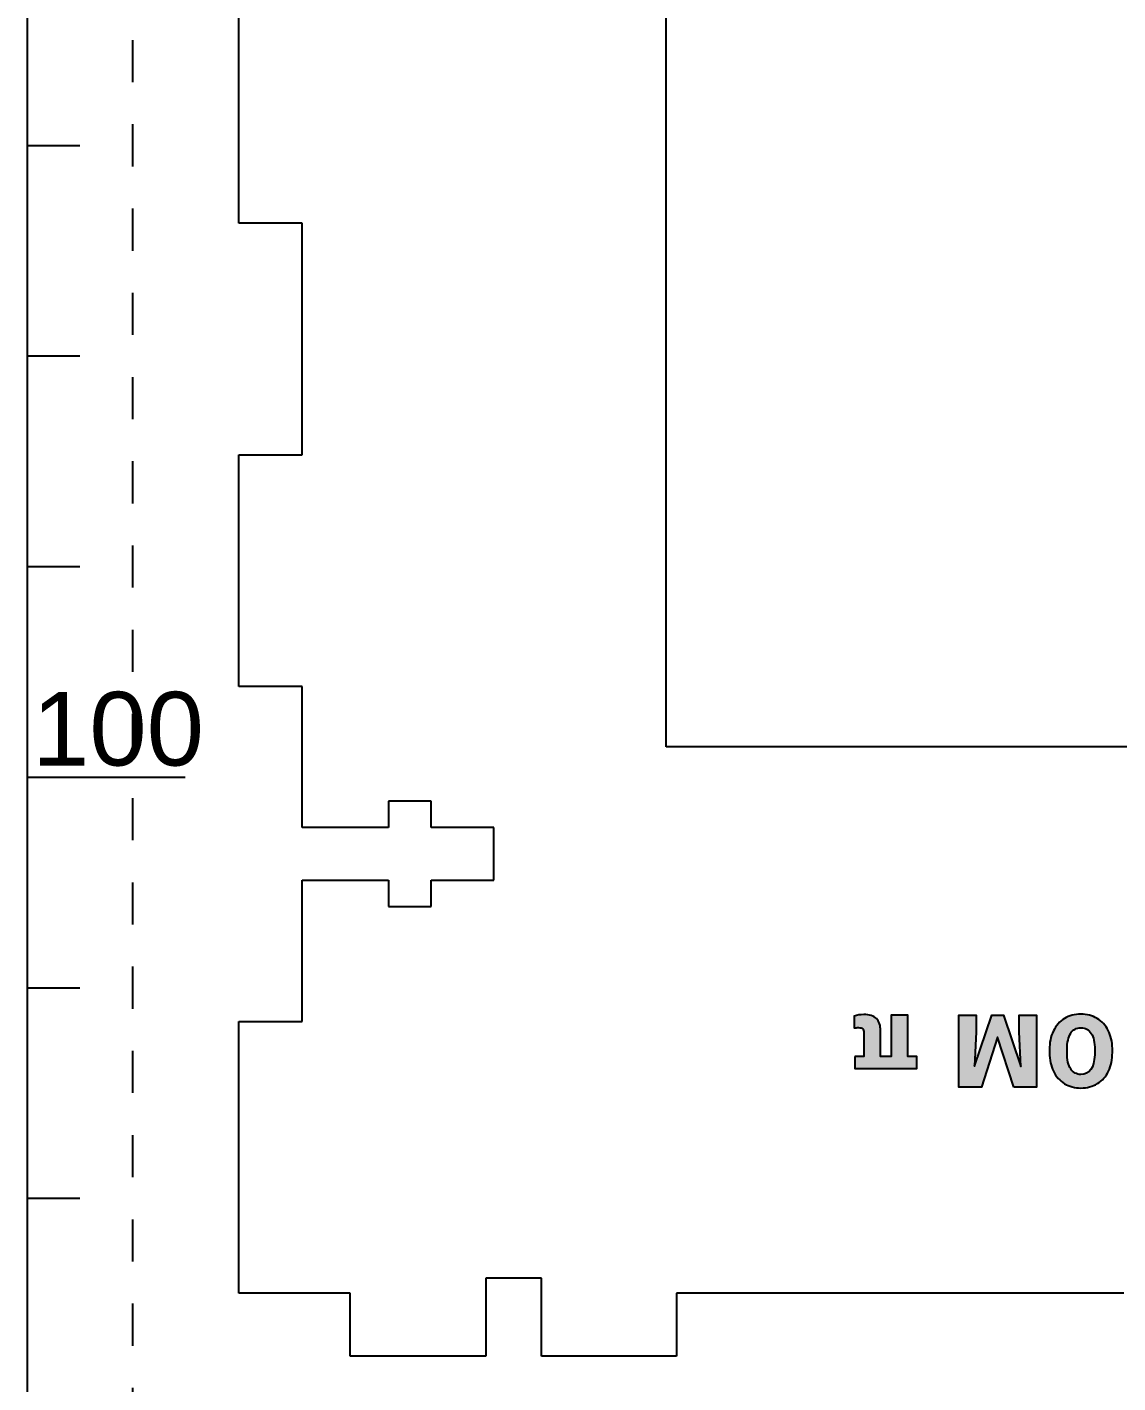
# Model space of a CAD drawing. Header units: millimetres. Extents: x 0 to 730, y -431 to 0.
# Drawn here: x 0 to 51.8, y -128.8 to -64.4 of the extents above; entities that cross this region are included whole.
import ezdxf

# ---------------------------------------------------------------- set-up
doc = ezdxf.new("R2010")
doc.units = ezdxf.units.MM
doc.header["$MEASUREMENT"] = 0
doc.linetypes.add('Hidden', pattern=[4, 2, -2])
for name, color, linetype, true_color in [('Laser$Cut Perimeter', 157, 'Continuous', 0x336699), ('Laser$Etch', 178, 'Continuous', 0x000000), ('LaserBed', 7, 'Continuous', 0xffffff), ('LaserBed$Guides', 7, 'Hidden', 0xffffff), ('LaserBed$Scale', 7, 'Continuous', 0xffffff)]:
    doc.layers.add(name, color=color, linetype=linetype, true_color=true_color)

msp = doc.modelspace()

# ---------------------------------------------------------------- hatches: boundary and pattern name
at = {"layer": 'Laser$Etch', "true_color": 0xffffff, "extrusion": (0, 0, -1)}
msp.add_hatch(color=7, dxfattribs=at).paths.add_polyline_path([(-39.286, -113.273), (-39.718, -113.273), (-39.718, -113.273), (-39.718, -112.152), (-39.718, -112.134), (-39.717, -112.117), (-39.716, -112.101), (-39.715, -112.086), (-39.713, -112.071), (-39.712, -112.064), (-39.711, -112.057), (-39.71, -112.05), (-39.708, -112.043), (-39.707, -112.037), (-39.705, -112.03), (-39.703, -112.024), (-39.702, -112.018), (-39.7, -112.012), (-39.698, -112.007), (-39.696, -112.001), (-39.694, -111.996), (-39.691, -111.991), (-39.689, -111.986), (-39.687, -111.981), (-39.684, -111.976), (-39.681, -111.972), (-39.679, -111.968), (-39.677, -111.966), (-39.676, -111.964), (-39.674, -111.962), (-39.673, -111.96), (-39.671, -111.958), (-39.67, -111.956), (-39.668, -111.954), (-39.666, -111.952), (-39.665, -111.951), (-39.663, -111.949), (-39.661, -111.947), (-39.66, -111.945), (-39.658, -111.944), (-39.656, -111.942), (-39.654, -111.941), (-39.652, -111.939), (-39.65, -111.938), (-39.648, -111.936), (-39.646, -111.935), (-39.643, -111.933), (-39.641, -111.932), (-39.639, -111.93), (-39.637, -111.929), (-39.634, -111.928), (-39.629, -111.925), (-39.624, -111.923), (-39.619, -111.92), (-39.613, -111.918), (-39.608, -111.916), (-39.602, -111.914), (-39.596, -111.912), (-39.59, -111.91), (-39.583, -111.908), (-39.576, -111.907), (-39.57, -111.905), (-39.562, -111.904), (-39.555, -111.903), (-39.548, -111.902), (-39.532, -111.9), (-39.516, -111.898), (-39.499, -111.897), (-39.481, -111.896), (-39.462, -111.896), (-39.406, -111.897), (-39.38, -111.898), (-39.355, -111.9), (-39.331, -111.902), (-39.308, -111.904), (-39.286, -111.907), (-39.265, -111.91), (-39.265, -111.91), (-39.265, -111.345), (-39.292, -111.337), (-39.319, -111.329), (-39.346, -111.322), (-39.373, -111.315), (-39.401, -111.309), (-39.428, -111.303), (-39.456, -111.298), (-39.484, -111.294), (-39.511, -111.29), (-39.54, -111.286), (-39.568, -111.284), (-39.596, -111.281), (-39.625, -111.279), (-39.653, -111.278), (-39.682, -111.277), (-39.711, -111.277), (-39.761, -111.278), (-39.81, -111.28), (-39.857, -111.284), (-39.879, -111.286), (-39.902, -111.289), (-39.924, -111.292), (-39.945, -111.296), (-39.966, -111.3), (-39.987, -111.304), (-40.007, -111.309), (-40.027, -111.314), (-40.047, -111.319), (-40.066, -111.325), (-40.085, -111.331), (-40.103, -111.338), (-40.121, -111.345), (-40.138, -111.352), (-40.155, -111.36), (-40.172, -111.368), (-40.188, -111.377), (-40.204, -111.386), (-40.219, -111.395), (-40.234, -111.405), (-40.248, -111.415), (-40.263, -111.425), (-40.276, -111.436), (-40.29, -111.447), (-40.302, -111.458), (-40.315, -111.47), (-40.327, -111.483), (-40.339, -111.495), (-40.35, -111.508), (-40.361, -111.522), (-40.371, -111.536), (-40.381, -111.55), (-40.391, -111.564), (-40.401, -111.579), (-40.41, -111.595), (-40.418, -111.61), (-40.426, -111.627), (-40.434, -111.643), (-40.442, -111.66), (-40.449, -111.677), (-40.455, -111.695), (-40.462, -111.713), (-40.468, -111.731), (-40.473, -111.75), (-40.478, -111.769), (-40.483, -111.789), (-40.488, -111.809), (-40.492, -111.829), (-40.495, -111.85), (-40.499, -111.871), (-40.501, -111.892), (-40.504, -111.914), (-40.506, -111.936), (-40.508, -111.959), (-40.51, -112.005), (-40.511, -112.053), (-40.511, -112.053), (-40.511, -113.273), (-40.511, -113.273), (-41.02, -113.273), (-41.02, -113.273), (-41.02, -111.303), (-41.02, -111.303), (-41.81, -111.303), (-41.81, -111.303), (-41.81, -113.273), (-41.81, -113.273), (-42.237, -113.273), (-42.237, -113.273), (-42.237, -113.84), (-42.237, -113.84), (-39.286, -113.84), (-39.286, -113.84)], flags=0)
at = {"layer": 'Laser$Etch', "true_color": 0xffffff}
msp.add_hatch(color=7, dxfattribs=at).paths.add_polyline_path([(46.829, -114.717), (46.067, -112.342), (45.307, -114.717), (44.223, -114.717), (44.223, -111.303), (45.049, -111.303), (45.049, -112.1), (44.969, -113.732), (45.794, -111.303), (46.339, -111.303), (47.166, -113.735), (47.087, -112.1), (47.087, -111.303), (47.91, -111.303), (47.91, -114.717)], flags=0)
at = {"layer": 'Laser$Etch', "true_color": 0xffffff, "extrusion": (0, 0, -1)}
h = msp.add_hatch(color=7, dxfattribs=at)
h.paths.add_polyline_path([(-48.527, -112.94), (-48.527, -112.878), (-48.529, -112.817), (-48.533, -112.756), (-48.538, -112.697), (-48.545, -112.639), (-48.553, -112.581), (-48.562, -112.525), (-48.573, -112.469), (-48.585, -112.414), (-48.599, -112.36), (-48.614, -112.307), (-48.631, -112.255), (-48.649, -112.204), (-48.668, -112.153), (-48.689, -112.104), (-48.712, -112.055), (-48.736, -112.008), (-48.761, -111.962), (-48.787, -111.918), (-48.814, -111.874), (-48.828, -111.853), (-48.843, -111.832), (-48.858, -111.812), (-48.873, -111.792), (-48.888, -111.772), (-48.904, -111.753), (-48.92, -111.734), (-48.936, -111.715), (-48.953, -111.697), (-48.97, -111.679), (-48.987, -111.661), (-49.004, -111.644), (-49.022, -111.627), (-49.04, -111.61), (-49.059, -111.594), (-49.077, -111.578), (-49.096, -111.563), (-49.116, -111.547), (-49.135, -111.532), (-49.155, -111.518), (-49.176, -111.504), (-49.196, -111.49), (-49.217, -111.476), (-49.238, -111.463), (-49.26, -111.451), (-49.281, -111.438), (-49.303, -111.426), (-49.325, -111.415), (-49.347, -111.404), (-49.37, -111.393), (-49.392, -111.382), (-49.415, -111.372), (-49.438, -111.363), (-49.461, -111.354), (-49.484, -111.345), (-49.508, -111.337), (-49.531, -111.329), (-49.555, -111.321), (-49.579, -111.314), (-49.603, -111.308), (-49.652, -111.295), (-49.702, -111.285), (-49.752, -111.276), (-49.804, -111.269), (-49.856, -111.263), (-49.908, -111.259), (-49.962, -111.257), (-50.016, -111.256), (-50.07, -111.257), (-50.123, -111.259), (-50.176, -111.263), (-50.228, -111.268), (-50.279, -111.275), (-50.329, -111.284), (-50.379, -111.294), (-50.427, -111.306), (-50.475, -111.319), (-50.523, -111.334), (-50.546, -111.342), (-50.569, -111.351), (-50.592, -111.359), (-50.615, -111.369), (-50.637, -111.378), (-50.66, -111.388), (-50.682, -111.398), (-50.704, -111.409), (-50.726, -111.42), (-50.747, -111.432), (-50.769, -111.444), (-50.79, -111.456), (-50.811, -111.469), (-50.831, -111.482), (-50.852, -111.495), (-50.872, -111.509), (-50.892, -111.523), (-50.911, -111.538), (-50.93, -111.552), (-50.949, -111.567), (-50.968, -111.583), (-50.986, -111.598), (-51.004, -111.614), (-51.022, -111.631), (-51.04, -111.648), (-51.057, -111.665), (-51.074, -111.682), (-51.09, -111.7), (-51.107, -111.718), (-51.123, -111.736), (-51.138, -111.755), (-51.154, -111.774), (-51.169, -111.794), (-51.184, -111.813), (-51.213, -111.854), (-51.24, -111.896), (-51.267, -111.939), (-51.292, -111.984), (-51.316, -112.03), (-51.339, -112.077), (-51.361, -112.125), (-51.381, -112.173), (-51.399, -112.223), (-51.417, -112.274), (-51.433, -112.325), (-51.447, -112.377), (-51.46, -112.43), (-51.472, -112.484), (-51.482, -112.539), (-51.491, -112.595), (-51.499, -112.651), (-51.505, -112.708), (-51.509, -112.767), (-51.513, -112.826), (-51.514, -112.886), (-51.514, -112.886), (-51.514, -113.078), (-51.514, -113.14), (-51.512, -113.202), (-51.508, -113.262), (-51.503, -113.322), (-51.496, -113.38), (-51.489, -113.438), (-51.479, -113.495), (-51.468, -113.55), (-51.456, -113.605), (-51.442, -113.659), (-51.427, -113.712), (-51.411, -113.764), (-51.393, -113.815), (-51.373, -113.866), (-51.353, -113.915), (-51.33, -113.963), (-51.307, -114.011), (-51.282, -114.057), (-51.256, -114.101), (-51.242, -114.123), (-51.228, -114.144), (-51.214, -114.165), (-51.2, -114.186), (-51.185, -114.206), (-51.17, -114.226), (-51.154, -114.246), (-51.139, -114.266), (-51.123, -114.285), (-51.106, -114.303), (-51.09, -114.322), (-51.073, -114.34), (-51.056, -114.357), (-51.038, -114.375), (-51.02, -114.391), (-51.002, -114.408), (-50.983, -114.424), (-50.965, -114.44), (-50.945, -114.456), (-50.926, -114.471), (-50.906, -114.486), (-50.886, -114.501), (-50.866, -114.515), (-50.845, -114.529), (-50.824, -114.542), (-50.803, -114.556), (-50.759, -114.581), (-50.737, -114.593), (-50.715, -114.605), (-50.693, -114.616), (-50.67, -114.627), (-50.648, -114.637), (-50.625, -114.647), (-50.602, -114.657), (-50.579, -114.666), (-50.555, -114.674), (-50.532, -114.683), (-50.508, -114.691), (-50.484, -114.698), (-50.46, -114.705), (-50.435, -114.712), (-50.386, -114.724), (-50.336, -114.735), (-50.285, -114.744), (-50.234, -114.751), (-50.182, -114.757), (-50.129, -114.761), (-50.075, -114.764), (-50.02, -114.764), (-49.967, -114.764), (-49.913, -114.761), (-49.861, -114.757), (-49.809, -114.751), (-49.759, -114.744), (-49.708, -114.735), (-49.659, -114.725), (-49.61, -114.713), (-49.586, -114.706), (-49.562, -114.699), (-49.538, -114.692), (-49.515, -114.684), (-49.491, -114.675), (-49.468, -114.667), (-49.445, -114.658), (-49.422, -114.648), (-49.4, -114.638), (-49.377, -114.628), (-49.355, -114.617), (-49.333, -114.606), (-49.311, -114.595), (-49.289, -114.583), (-49.268, -114.571), (-49.247, -114.558), (-49.225, -114.545), (-49.205, -114.531), (-49.184, -114.518), (-49.164, -114.504), (-49.144, -114.489), (-49.124, -114.474), (-49.105, -114.459), (-49.086, -114.444), (-49.067, -114.428), (-49.049, -114.412), (-49.031, -114.396), (-49.013, -114.379), (-48.995, -114.362), (-48.978, -114.344), (-48.961, -114.326), (-48.944, -114.308), (-48.928, -114.289), (-48.912, -114.271), (-48.896, -114.251), (-48.881, -114.232), (-48.865, -114.212), (-48.85, -114.192), (-48.822, -114.15), (-48.794, -114.107), (-48.767, -114.063), (-48.742, -114.017), (-48.718, -113.97), (-48.695, -113.922), (-48.673, -113.873), (-48.653, -113.824), (-48.635, -113.773), (-48.618, -113.721), (-48.602, -113.669), (-48.588, -113.616), (-48.575, -113.561), (-48.564, -113.506), (-48.555, -113.451), (-48.546, -113.394), (-48.539, -113.336), (-48.534, -113.278), (-48.53, -113.218), (-48.528, -113.158), (-48.527, -113.097), (-48.527, -113.097)], flags=0)
h.paths.add_polyline_path([(-49.364, -113.083), (-49.364, -113.145), (-49.366, -113.206), (-49.37, -113.265), (-49.374, -113.322), (-49.38, -113.377), (-49.388, -113.43), (-49.396, -113.481), (-49.406, -113.53), (-49.412, -113.554), (-49.418, -113.578), (-49.424, -113.601), (-49.43, -113.623), (-49.437, -113.645), (-49.444, -113.667), (-49.452, -113.688), (-49.459, -113.708), (-49.468, -113.728), (-49.476, -113.748), (-49.485, -113.767), (-49.494, -113.786), (-49.503, -113.804), (-49.513, -113.822), (-49.523, -113.839), (-49.534, -113.856), (-49.545, -113.872), (-49.556, -113.887), (-49.567, -113.903), (-49.579, -113.917), (-49.591, -113.932), (-49.603, -113.945), (-49.615, -113.958), (-49.628, -113.971), (-49.641, -113.983), (-49.654, -113.995), (-49.668, -114.006), (-49.682, -114.016), (-49.696, -114.026), (-49.711, -114.036), (-49.725, -114.045), (-49.74, -114.053), (-49.756, -114.061), (-49.771, -114.069), (-49.787, -114.076), (-49.804, -114.082), (-49.82, -114.088), (-49.837, -114.094), (-49.854, -114.098), (-49.871, -114.103), (-49.889, -114.107), (-49.907, -114.11), (-49.925, -114.113), (-49.944, -114.115), (-49.962, -114.117), (-49.981, -114.118), (-50.001, -114.119), (-50.02, -114.119), (-50.04, -114.119), (-50.059, -114.118), (-50.077, -114.117), (-50.096, -114.116), (-50.114, -114.114), (-50.131, -114.111), (-50.149, -114.108), (-50.166, -114.105), (-50.183, -114.101), (-50.2, -114.097), (-50.216, -114.092), (-50.232, -114.087), (-50.248, -114.081), (-50.263, -114.075), (-50.279, -114.068), (-50.294, -114.061), (-50.308, -114.054), (-50.323, -114.046), (-50.337, -114.038), (-50.35, -114.029), (-50.364, -114.019), (-50.377, -114.01), (-50.39, -113.999), (-50.403, -113.989), (-50.415, -113.978), (-50.427, -113.966), (-50.439, -113.954), (-50.45, -113.942), (-50.462, -113.929), (-50.473, -113.915), (-50.483, -113.901), (-50.494, -113.887), (-50.504, -113.872), (-50.514, -113.857), (-50.523, -113.842), (-50.532, -113.825), (-50.541, -113.809), (-50.55, -113.792), (-50.558, -113.774), (-50.566, -113.757), (-50.574, -113.738), (-50.582, -113.719), (-50.589, -113.7), (-50.596, -113.68), (-50.602, -113.66), (-50.609, -113.64), (-50.615, -113.618), (-50.621, -113.597), (-50.631, -113.553), (-50.641, -113.506), (-50.65, -113.458), (-50.657, -113.408), (-50.663, -113.357), (-50.668, -113.303), (-50.672, -113.248), (-50.675, -113.191), (-50.675, -113.191), (-50.677, -112.94), (-50.677, -112.878), (-50.675, -112.818), (-50.671, -112.76), (-50.667, -112.703), (-50.661, -112.649), (-50.654, -112.596), (-50.645, -112.545), (-50.636, -112.496), (-50.624, -112.449), (-50.618, -112.426), (-50.612, -112.403), (-50.605, -112.381), (-50.598, -112.359), (-50.591, -112.338), (-50.583, -112.317), (-50.575, -112.297), (-50.567, -112.277), (-50.559, -112.258), (-50.55, -112.239), (-50.54, -112.221), (-50.531, -112.203), (-50.521, -112.185), (-50.511, -112.168), (-50.5, -112.151), (-50.489, -112.135), (-50.478, -112.12), (-50.467, -112.105), (-50.455, -112.09), (-50.443, -112.076), (-50.43, -112.063), (-50.417, -112.05), (-50.404, -112.038), (-50.391, -112.026), (-50.377, -112.015), (-50.363, -112.004), (-50.349, -111.994), (-50.334, -111.984), (-50.319, -111.975), (-50.304, -111.966), (-50.288, -111.958), (-50.272, -111.95), (-50.256, -111.943), (-50.239, -111.936), (-50.222, -111.93), (-50.205, -111.925), (-50.188, -111.92), (-50.17, -111.915), (-50.152, -111.911), (-50.133, -111.908), (-50.114, -111.905), (-50.095, -111.903), (-50.076, -111.901), (-50.056, -111.899), (-50.036, -111.899), (-50.016, -111.898), (-49.996, -111.899), (-49.977, -111.899), (-49.959, -111.901), (-49.94, -111.902), (-49.922, -111.905), (-49.904, -111.908), (-49.886, -111.911), (-49.869, -111.915), (-49.852, -111.919), (-49.835, -111.924), (-49.818, -111.93), (-49.802, -111.936), (-49.786, -111.942), (-49.77, -111.949), (-49.755, -111.957), (-49.74, -111.965), (-49.725, -111.973), (-49.71, -111.982), (-49.696, -111.992), (-49.682, -112.002), (-49.668, -112.013), (-49.654, -112.024), (-49.641, -112.035), (-49.628, -112.047), (-49.616, -112.06), (-49.603, -112.073), (-49.591, -112.087), (-49.579, -112.101), (-49.568, -112.116), (-49.557, -112.131), (-49.546, -112.147), (-49.535, -112.163), (-49.525, -112.18), (-49.515, -112.197), (-49.505, -112.215), (-49.495, -112.233), (-49.486, -112.252), (-49.478, -112.271), (-49.469, -112.291), (-49.461, -112.31), (-49.453, -112.331), (-49.446, -112.352), (-49.439, -112.373), (-49.432, -112.395), (-49.425, -112.417), (-49.419, -112.44), (-49.413, -112.463), (-49.408, -112.487), (-49.398, -112.535), (-49.389, -112.585), (-49.382, -112.638), (-49.375, -112.692), (-49.371, -112.747), (-49.367, -112.805), (-49.365, -112.864), (-49.364, -112.926), (-49.364, -112.926)], flags=0)

# ---------------------------------------------------------------- linework, layer by layer
at = {"layer": 'Laser$Cut Perimeter'}
for p, q in [((10.057, -73.701), (10.057, -62.701)), ((13.057, -73.701), (10.057, -73.701)), ((13.057, -84.701), (13.057, -73.701)), ((10.057, -95.701), (10.057, -84.701)), ((10.057, -84.701), (13.057, -84.701)), ((13.057, -95.701), (10.057, -95.701)), ((13.059, -95.702), (13.057, -95.701)), ((13.059, -102.397), (13.059, -95.702)), ((19.179, -101.147), (17.16, -101.147)), ((17.16, -101.147), (17.16, -102.397)), ((19.179, -102.397), (19.179, -101.147)), ((13.06, -102.397), (13.059, -102.397)), ((17.16, -102.397), (13.06, -102.397)), ((22.16, -102.397), (19.179, -102.397)), ((22.16, -104.897), (22.16, -102.397)), ((13.059, -111.602), (13.059, -104.897)), ((13.059, -104.897), (13.06, -104.897)), ((13.06, -104.897), (17.16, -104.897)), ((17.16, -104.897), (17.16, -106.147)), ((19.179, -106.147), (19.179, -104.897)), ((19.179, -104.897), (22.16, -104.897)), ((17.16, -106.147), (19.179, -106.147)), ((10.057, -124.501), (10.057, -111.601)), ((10.057, -111.601), (13.057, -111.601)), ((13.057, -111.601), (13.059, -111.602)), ((24.413, -123.801), (21.768, -123.801)), ((21.768, -123.801), (21.768, -127.501)), ((24.413, -127.501), (24.413, -123.801)), ((15.327, -124.501), (10.057, -124.501)), ((15.327, -127.501), (15.327, -124.501)), ((52.057, -124.501), (30.827, -124.501)), ((30.827, -124.501), (30.827, -127.501)), ((21.768, -127.501), (15.327, -127.501)), ((30.827, -127.501), (24.413, -127.501))]:
    msp.add_line(p, q, dxfattribs=at)
msp.add_open_spline([(30.328, -98.56), (30.328, -91.478), (30.328, -78.206), (30.328, -59.56), (30.328, -40.914), (30.328, -27.642), (30.328, -20.56)], degree=3, dxfattribs=at)
msp.add_open_spline([(81.328, -98.56), (71.995, -98.56), (61.336, -98.56), (48.49, -98.56), (43.063, -98.56), (38.637, -98.56), (35.265, -98.56), (32.488, -98.56), (30.827, -98.56), (30.328, -98.56)], degree=3, knots=[0, 0, 0, 0, 0.5, 0.625, 0.75, 0.8125, 0.875, 0.9375, 0.9642795, 0.9642795, 0.9642795, 0.9642795], dxfattribs=at)
at = {"layer": 'Laser$Etch'}
msp.add_lwpolyline([(46.829, -114.717), (46.067, -112.342), (45.307, -114.717), (44.223, -114.717), (44.223, -111.303), (45.049, -111.303), (45.049, -112.1), (44.969, -113.732), (45.794, -111.303), (46.339, -111.303), (47.166, -113.735), (47.087, -112.1), (47.087, -111.303), (47.91, -111.303), (47.91, -114.717)], close=True, dxfattribs=at)
for points, knots in [([(39.286, -113.273), (39.286, -113.273), (39.718, -113.273), (39.718, -113.273), (39.718, -113.273), (39.718, -112.152), (39.718, -112.152), (39.718, -112.056), (39.701, -111.99), (39.666, -111.952), (39.632, -111.915), (39.564, -111.896), (39.462, -111.896), (39.384, -111.896), (39.319, -111.901), (39.265, -111.91), (39.265, -111.91), (39.265, -111.345), (39.265, -111.345), (39.408, -111.3), (39.556, -111.277), (39.711, -111.277), (39.983, -111.277), (40.184, -111.341), (40.315, -111.47), (40.446, -111.599), (40.511, -111.794), (40.511, -112.053), (40.511, -112.053), (40.511, -113.273), (40.511, -113.273), (40.511, -113.273), (41.02, -113.273), (41.02, -113.273), (41.02, -113.273), (41.02, -111.303), (41.02, -111.303), (41.02, -111.303), (41.81, -111.303), (41.81, -111.303), (41.81, -111.303), (41.81, -113.273), (41.81, -113.273), (41.81, -113.273), (42.237, -113.273), (42.237, -113.273), (42.237, -113.273), (42.237, -113.84), (42.237, -113.84), (42.237, -113.84), (39.286, -113.84), (39.286, -113.84), (39.286, -113.84), (39.286, -113.273), (39.286, -113.273)], [0, 0, 0, 0, 1, 1, 1, 2, 2, 2, 3, 3, 3, 4, 4, 4, 5, 5, 5, 6, 6, 6, 7, 7, 7, 8, 8, 8, 9, 9, 9, 10, 10, 10, 11, 11, 11, 12, 12, 12, 13, 13, 13, 14, 14, 14, 15, 15, 15, 16, 16, 16, 17, 17, 17, 18, 18, 18, 18]), ([(48.527, -112.94), (48.527, -112.607), (48.588, -112.312), (48.712, -112.055), (48.835, -111.799), (49.011, -111.602), (49.238, -111.463), (49.466, -111.325), (49.725, -111.256), (50.016, -111.256), (50.307, -111.256), (50.565, -111.323), (50.79, -111.456), (51.015, -111.59), (51.19, -111.781), (51.316, -112.03), (51.442, -112.278), (51.508, -112.564), (51.514, -112.886), (51.514, -112.886), (51.514, -113.078), (51.514, -113.078), (51.514, -113.413), (51.453, -113.708), (51.33, -113.963), (51.208, -114.219), (51.032, -114.417), (50.803, -114.556), (50.573, -114.695), (50.313, -114.764), (50.02, -114.764), (49.731, -114.764), (49.473, -114.696), (49.247, -114.558), (49.02, -114.42), (48.844, -114.225), (48.718, -113.97), (48.592, -113.716), (48.528, -113.425), (48.527, -113.097), (48.527, -113.097), (48.527, -112.94), (48.527, -112.94)], [0, 0, 0, 0, 1, 1, 1, 2, 2, 2, 3, 3, 3, 4, 4, 4, 5, 5, 5, 6, 6, 6, 7, 7, 7, 8, 8, 8, 9, 9, 9, 10, 10, 10, 11, 11, 11, 12, 12, 12, 13, 13, 13, 14, 14, 14, 14]), ([(49.364, -113.083), (49.364, -113.422), (49.421, -113.68), (49.534, -113.856), (49.647, -114.031), (49.809, -114.119), (50.02, -114.119), (50.433, -114.119), (50.651, -113.81), (50.675, -113.191), (50.675, -113.191), (50.677, -112.94), (50.677, -112.94), (50.677, -112.605), (50.622, -112.348), (50.511, -112.168), (50.4, -111.988), (50.235, -111.898), (50.016, -111.898), (49.808, -111.898), (49.648, -111.987), (49.535, -112.163), (49.422, -112.34), (49.365, -112.594), (49.364, -112.926), (49.364, -112.926), (49.364, -113.083), (49.364, -113.083)], [0, 0, 0, 0, 1, 1, 1, 2, 2, 2, 3, 3, 3, 4, 4, 4, 5, 5, 5, 6, 6, 6, 7, 7, 7, 8, 8, 8, 9, 9, 9, 9])]:
    msp.add_open_spline(points, degree=3, knots=knots, dxfattribs=at)
at = {"layer": 'LaserBed', "color": 7, "true_color": 0xffffff}
msp.add_lwpolyline([(0, -430), (730, -430), (730, 0), (0, 0)], close=True, dxfattribs=at)
at = {"layer": 'LaserBed$Guides'}
msp.add_lwpolyline([(725, -5), (5, -5), (5, -425), (725, -425)], close=True, dxfattribs=at)
at = {"layer": 'LaserBed$Scale'}
for p, q in [((0, -70), (2.5, -70)), ((0, -80), (2.5, -80)), ((0, -90), (2.5, -90)), ((0, -100), (7.5, -100)), ((0, -110), (2.5, -110)), ((0, -120), (2.5, -120))]:
    msp.add_line(p, q, dxfattribs=at)

# ---------------------------------------------------------------- texts
at = {"layer": 'LaserBed$Scale', "insert": (0.237, -99.5), "char_height": 3.5, "width": 10.92169, "attachment_point": 7, "line_spacing_factor": 0.963855}
msp.add_mtext('\\fArial;100', dxfattribs=at)

doc.saveas('drawing.dxf')
